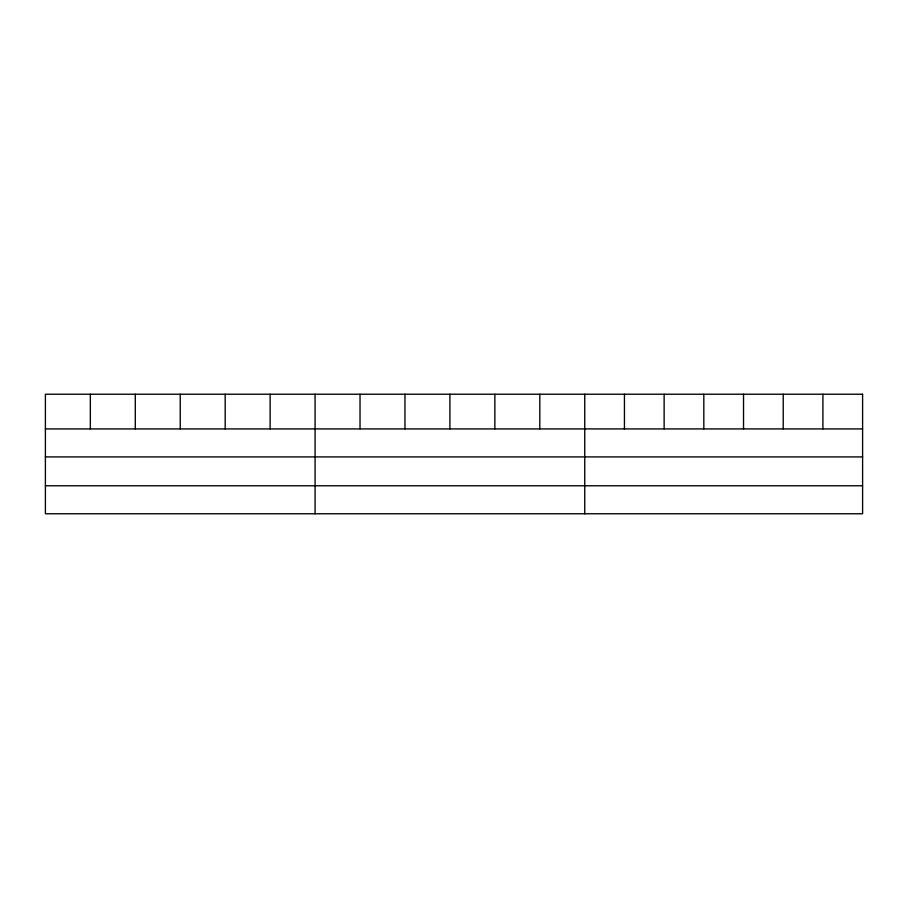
<?xml version="1.0" encoding="UTF-8"?>
<svg xmlns="http://www.w3.org/2000/svg" width="908" height="908" viewBox="0 0 908 908"><rect width="100%" height="100%" fill="white"/><g stroke="black" fill="none" stroke-linecap="round" stroke-linejoin="round"><path stroke-width="1.36" d="M45.4 428.916L862.6 428.916M45.4 456.917L862.6 456.917M45.4 485.769L862.6 485.769M822.909 394.231L822.909 428.916M783.218 394.231L783.218 428.916M743.527 394.231L743.527 428.916M703.825 394.231L703.825 428.916M664.134 394.231L664.134 428.916M624.443 394.231L624.443 428.916M584.752 394.231L584.752 513.769M539.806 394.231L539.806 428.916M494.86 394.231L494.86 428.916M449.914 394.231L449.914 428.916M404.968 394.231L404.968 428.916M360.022 394.231L360.022 428.916M315.076 394.231L315.076 513.769M270.13 394.231L270.13 428.916M225.184 394.231L225.184 428.916M180.238 394.231L180.238 428.916M135.292 394.231L135.292 428.916M90.346 394.231L90.346 428.916M862.6 394.231L45.4 394.231L45.4 513.769L862.6 513.769L862.6 394.231"/></g></svg>
